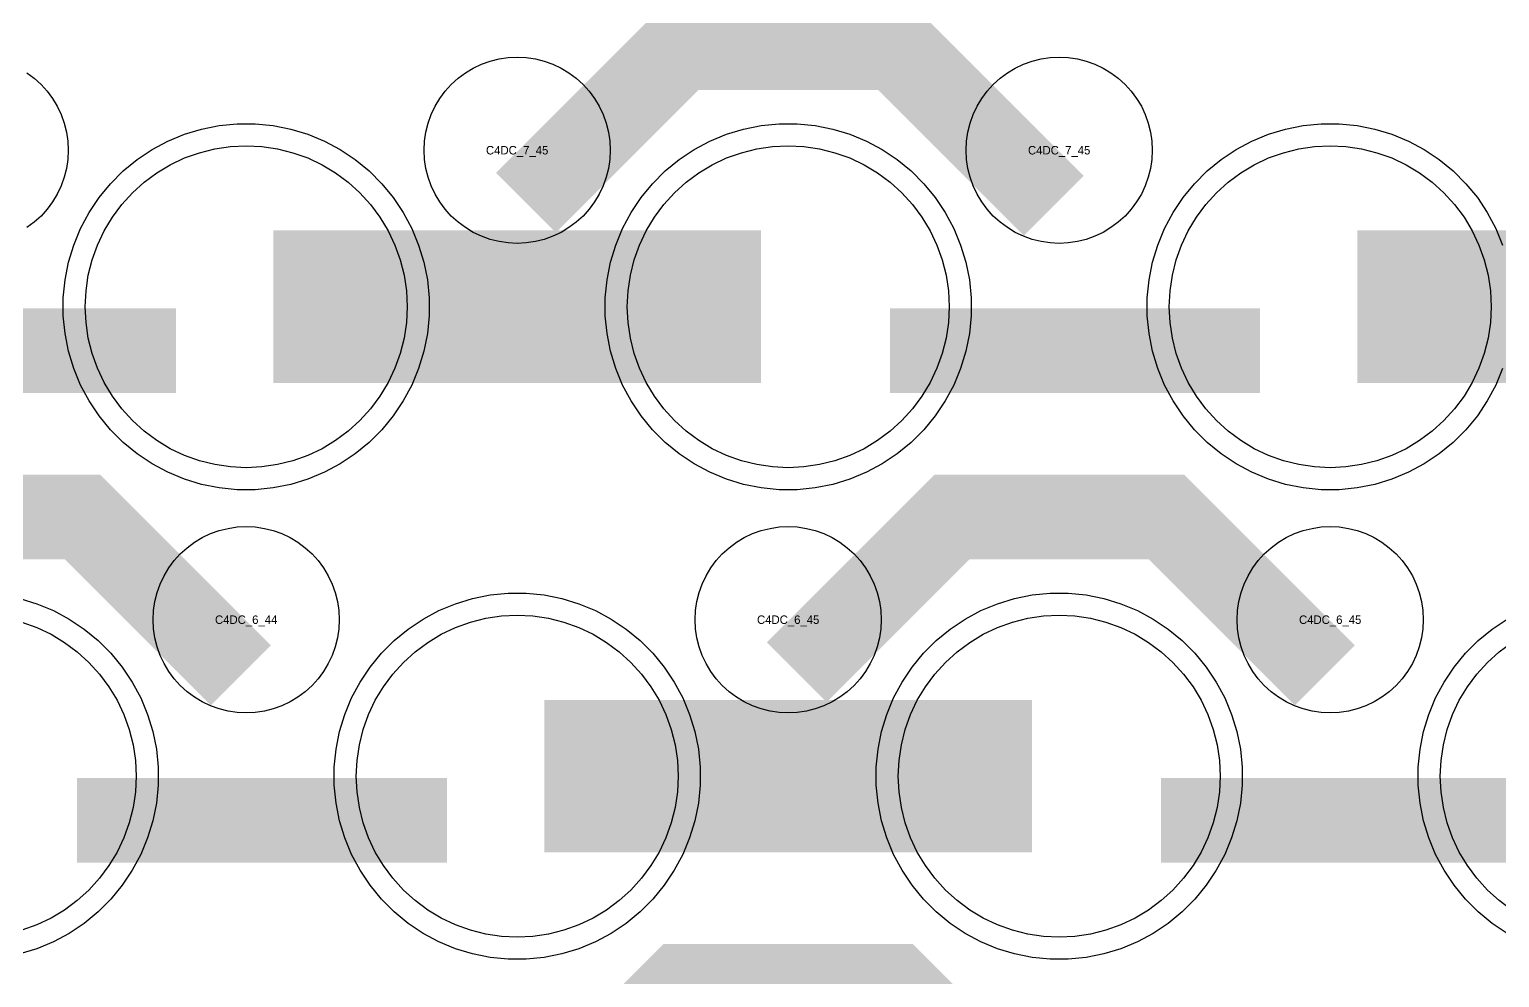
# Model space of a CAD drawing. Extents: x -11880 to 11880, y -14992 to 14992.
# Drawn here: x 2256 to 2690, y -14067.6 to -13787.8 of the extents above; entities that cross this region are included whole.
import ezdxf
from ezdxf.enums import TextEntityAlignment as Align

# ---------------------------------------------------------------- set-up
doc = ezdxf.new("R2010")
doc.units = 0
doc.header["$MEASUREMENT"] = 0
for name, color, linetype in [('GDS_775_DT_237', 138, 'CONTINUOUS'), ('RDL1_FS', 34, 'CONTINUOUS'), ('RDL_BS', 160, 'CONTINUOUS')]:
    doc.layers.add(name, color=color, linetype=linetype)

msp = doc.modelspace()

# ---------------------------------------------------------------- linework, layer by layer
at = {"layer": 'RDL1_FS', "color": 241, "true_color": 0xf7abae}
for points in [[(2320, -13917.124), (2315.343, -13916.895), (2310.732, -13916.211), (2306.209, -13915.079), (2301.819, -13913.507), (2297.605, -13911.515), (2293.605, -13909.117), (2289.86, -13906.339), (2286.406, -13903.209), (2283.276, -13899.755), (2280.498, -13896.01), (2278.1, -13892.01), (2276.108, -13887.796), (2274.536, -13883.406), (2273.404, -13878.883), (2272.72, -13874.272), (2272.491, -13869.615), (2272.72, -13864.958), (2273.404, -13860.347), (2274.536, -13855.824), (2276.108, -13851.434), (2278.1, -13847.22), (2280.498, -13843.22), (2283.276, -13839.475), (2286.406, -13836.021), (2289.86, -13832.891), (2293.605, -13830.113), (2297.605, -13827.715), (2301.819, -13825.723), (2306.209, -13824.151), (2310.732, -13823.019), (2315.343, -13822.335), (2320, -13822.106), (2324.657, -13822.335), (2329.268, -13823.019), (2333.791, -13824.151), (2338.181, -13825.723), (2342.395, -13827.715), (2346.395, -13830.113), (2350.14, -13832.891), (2353.594, -13836.021), (2356.724, -13839.475), (2359.502, -13843.22), (2361.9, -13847.22), (2363.892, -13851.434), (2365.464, -13855.824), (2366.596, -13860.347), (2367.28, -13864.958), (2367.509, -13869.615), (2367.28, -13874.272), (2366.596, -13878.883), (2365.464, -13883.406), (2363.892, -13887.796), (2361.9, -13892.01), (2359.502, -13896.01), (2356.724, -13899.755), (2353.594, -13903.209), (2350.14, -13906.339), (2346.395, -13909.117), (2342.395, -13911.515), (2338.181, -13913.507), (2333.791, -13915.079), (2329.268, -13916.211), (2324.657, -13916.895)], [(2480, -13917.124), (2475.343, -13916.895), (2470.732, -13916.211), (2466.209, -13915.079), (2461.819, -13913.507), (2457.605, -13911.515), (2453.605, -13909.117), (2449.86, -13906.339), (2446.406, -13903.209), (2443.276, -13899.755), (2440.498, -13896.01), (2438.1, -13892.01), (2436.108, -13887.796), (2434.536, -13883.406), (2433.404, -13878.883), (2432.72, -13874.272), (2432.491, -13869.615), (2432.72, -13864.958), (2433.404, -13860.347), (2434.536, -13855.824), (2436.108, -13851.434), (2438.1, -13847.22), (2440.498, -13843.22), (2443.276, -13839.475), (2446.406, -13836.021), (2449.86, -13832.891), (2453.605, -13830.113), (2457.605, -13827.715), (2461.819, -13825.723), (2466.209, -13824.151), (2470.732, -13823.019), (2475.343, -13822.335), (2480, -13822.106), (2484.657, -13822.335), (2489.268, -13823.019), (2493.791, -13824.151), (2498.181, -13825.723), (2502.395, -13827.715), (2506.395, -13830.113), (2510.14, -13832.891), (2513.594, -13836.021), (2516.724, -13839.475), (2519.502, -13843.22), (2521.9, -13847.22), (2523.892, -13851.434), (2525.464, -13855.824), (2526.596, -13860.347), (2527.28, -13864.958), (2527.509, -13869.615), (2527.28, -13874.272), (2526.596, -13878.883), (2525.464, -13883.406), (2523.892, -13887.796), (2521.9, -13892.01), (2519.502, -13896.01), (2516.724, -13899.755), (2513.594, -13903.209), (2510.14, -13906.339), (2506.395, -13909.117), (2502.395, -13911.515), (2498.181, -13913.507), (2493.791, -13915.079), (2489.268, -13916.211), (2484.657, -13916.895)], [(2640, -13917.124), (2635.343, -13916.895), (2630.732, -13916.211), (2626.209, -13915.079), (2621.819, -13913.507), (2617.605, -13911.515), (2613.605, -13909.117), (2609.86, -13906.339), (2606.406, -13903.209), (2603.276, -13899.755), (2600.498, -13896.01), (2598.1, -13892.01), (2596.108, -13887.796), (2594.536, -13883.406), (2593.404, -13878.883), (2592.72, -13874.272), (2592.491, -13869.615), (2592.72, -13864.958), (2593.404, -13860.347), (2594.536, -13855.824), (2596.108, -13851.434), (2598.1, -13847.22), (2600.498, -13843.22), (2603.276, -13839.475), (2606.406, -13836.021), (2609.86, -13832.891), (2613.605, -13830.113), (2617.605, -13827.715), (2621.819, -13825.723), (2626.209, -13824.151), (2630.732, -13823.019), (2635.343, -13822.335), (2640, -13822.106), (2644.657, -13822.335), (2649.268, -13823.019), (2653.791, -13824.151), (2658.181, -13825.723), (2662.395, -13827.715), (2666.395, -13830.113), (2670.14, -13832.891), (2673.594, -13836.021), (2676.724, -13839.475), (2679.502, -13843.22), (2681.9, -13847.22), (2683.892, -13851.434), (2685.464, -13855.824), (2686.596, -13860.347), (2687.28, -13864.958), (2687.509, -13869.615), (2687.28, -13874.272), (2686.596, -13878.883), (2685.464, -13883.406), (2683.892, -13887.796), (2681.9, -13892.01), (2679.502, -13896.01), (2676.724, -13899.755), (2673.594, -13903.209), (2670.14, -13906.339), (2666.395, -13909.117), (2662.395, -13911.515), (2658.181, -13913.507), (2653.791, -13915.079), (2649.268, -13916.211), (2644.657, -13916.895)], [(2400, -14055.689), (2395.343, -14055.46), (2390.732, -14054.776), (2386.209, -14053.644), (2381.819, -14052.072), (2377.605, -14050.08), (2373.605, -14047.682), (2369.86, -14044.904), (2366.406, -14041.774), (2363.276, -14038.32), (2360.498, -14034.575), (2358.1, -14030.575), (2356.108, -14026.361), (2354.536, -14021.971), (2353.404, -14017.448), (2352.72, -14012.837), (2352.491, -14008.18), (2352.72, -14003.523), (2353.404, -13998.912), (2354.536, -13994.389), (2356.108, -13989.999), (2358.1, -13985.785), (2360.498, -13981.785), (2363.276, -13978.04), (2366.406, -13974.586), (2369.86, -13971.456), (2373.605, -13968.678), (2377.605, -13966.28), (2381.819, -13964.288), (2386.209, -13962.716), (2390.732, -13961.584), (2395.343, -13960.9), (2400, -13960.671), (2404.657, -13960.9), (2409.268, -13961.584), (2413.791, -13962.716), (2418.181, -13964.288), (2422.395, -13966.28), (2426.395, -13968.678), (2430.14, -13971.456), (2433.594, -13974.586), (2436.724, -13978.04), (2439.502, -13981.785), (2441.9, -13985.785), (2443.892, -13989.999), (2445.464, -13994.389), (2446.596, -13998.912), (2447.28, -14003.523), (2447.509, -14008.18), (2447.28, -14012.837), (2446.596, -14017.448), (2445.464, -14021.971), (2443.892, -14026.361), (2441.9, -14030.575), (2439.502, -14034.575), (2436.724, -14038.32), (2433.594, -14041.774), (2430.14, -14044.904), (2426.395, -14047.682), (2422.395, -14050.08), (2418.181, -14052.072), (2413.791, -14053.644), (2409.268, -14054.776), (2404.657, -14055.46)], [(2560, -14055.689), (2555.343, -14055.46), (2550.732, -14054.776), (2546.209, -14053.644), (2541.819, -14052.072), (2537.605, -14050.08), (2533.605, -14047.682), (2529.86, -14044.904), (2526.406, -14041.774), (2523.276, -14038.32), (2520.498, -14034.575), (2518.1, -14030.575), (2516.108, -14026.361), (2514.536, -14021.971), (2513.404, -14017.448), (2512.72, -14012.837), (2512.491, -14008.18), (2512.72, -14003.523), (2513.404, -13998.912), (2514.536, -13994.389), (2516.108, -13989.999), (2518.1, -13985.785), (2520.498, -13981.785), (2523.276, -13978.04), (2526.406, -13974.586), (2529.86, -13971.456), (2533.605, -13968.678), (2537.605, -13966.28), (2541.819, -13964.288), (2546.209, -13962.716), (2550.732, -13961.584), (2555.343, -13960.9), (2560, -13960.671), (2564.657, -13960.9), (2569.268, -13961.584), (2573.791, -13962.716), (2578.181, -13964.288), (2582.395, -13966.28), (2586.395, -13968.678), (2590.14, -13971.456), (2593.594, -13974.586), (2596.724, -13978.04), (2599.502, -13981.785), (2601.9, -13985.785), (2603.892, -13989.999), (2605.464, -13994.389), (2606.596, -13998.912), (2607.28, -14003.523), (2607.509, -14008.18), (2607.28, -14012.837), (2606.596, -14017.448), (2605.464, -14021.971), (2603.892, -14026.361), (2601.9, -14030.575), (2599.502, -14034.575), (2596.724, -14038.32), (2593.594, -14041.774), (2590.14, -14044.904), (2586.395, -14047.682), (2582.395, -14050.08), (2578.181, -14052.072), (2573.791, -14053.644), (2569.268, -14054.776), (2564.657, -14055.46)]]:
    msp.add_lwpolyline(points, close=True, dxfattribs=at)
for points in [[(2328.002, -13869.615, 45, 45, 0), (2400.002, -13869.615, 45, 45, 0)], [(2400.002, -13869.615, 45, 45, 0), (2472.002, -13869.615, 45, 45, 0)], [(2648.002, -13869.615, 45, 45, 0), (2720.002, -13869.615, 45, 45, 0)], [(2408.002, -14008.18, 45, 45, 0), (2480.002, -14008.18, 45, 45, 0)], [(2480.002, -14008.18, 45, 45, 0), (2552.002, -14008.18, 45, 45, 0)]]:
    msp.add_lwpolyline(points, format="xyseb", dxfattribs=at)
for points in [[(2253.791, -13962.716), (2258.181, -13964.288), (2262.395, -13966.28), (2266.395, -13968.678), (2270.14, -13971.456), (2273.594, -13974.586), (2276.724, -13978.04), (2279.502, -13981.785), (2281.9, -13985.785), (2283.892, -13989.999), (2285.464, -13994.389), (2286.596, -13998.912), (2287.28, -14003.523), (2287.509, -14008.18), (2287.28, -14012.837), (2286.596, -14017.448), (2285.464, -14021.971), (2283.892, -14026.361), (2281.9, -14030.575), (2279.502, -14034.575), (2276.724, -14038.32), (2273.594, -14041.774), (2270.14, -14044.904), (2266.395, -14047.682), (2262.395, -14050.08), (2258.181, -14052.072), (2253.791, -14053.644)], [(2693.605, -14047.682), (2689.86, -14044.904), (2686.406, -14041.774), (2683.276, -14038.32), (2680.498, -14034.575), (2678.1, -14030.575), (2676.108, -14026.361), (2674.536, -14021.971), (2673.404, -14017.448), (2672.72, -14012.837), (2672.491, -14008.18), (2672.72, -14003.523), (2673.404, -13998.912), (2674.536, -13994.389), (2676.108, -13989.999), (2678.1, -13985.785), (2680.498, -13981.785), (2683.276, -13978.04), (2686.406, -13974.586), (2689.86, -13971.456), (2693.605, -13968.678)]]:
    msp.add_lwpolyline(points, dxfattribs=at)
at = {"layer": 'RDL_BS'}
for points in [[(2402.562, -13838.929, 25, 25, 0), (2448.377, -13793.114, 25, 25, 0), (2481.93, -13793.114, 25, 25, 0)], [(2558.401, -13839.828, 25, 25, 0), (2511.687, -13793.114, 25, 25, 0), (2481.929, -13793.114, 25, 25, 0)], [(2318.401, -13978.393, 25, 25, 0), (2271.687, -13931.679, 25, 25, 0), (2241.929, -13931.679, 25, 25, 0)], [(2482.562, -13977.494, 25, 25, 0), (2528.377, -13931.679, 25, 25, 0), (2561.93, -13931.679, 25, 25, 0)], [(2638.401, -13978.393, 25, 25, 0), (2591.687, -13931.679, 25, 25, 0), (2561.929, -13931.679, 25, 25, 0)], [(2402.562, -14116.059, 25, 25, 0), (2448.377, -14070.244, 25, 25, 0), (2481.93, -14070.244, 25, 25, 0)], [(2558.401, -14116.958, 25, 25, 0), (2511.687, -14070.244, 25, 25, 0), (2481.929, -14070.244, 25, 25, 0)]]:
    msp.add_lwpolyline(points, format="xyseb", dxfattribs=at)
for points in [[(2400, -13850.921), (2397.307, -13850.789), (2394.635, -13850.393), (2392.016, -13849.736), (2389.481, -13848.829), (2387.044, -13847.677), (2384.72, -13846.284), (2382.557, -13844.681), (2380.558, -13842.869), (2378.746, -13840.87), (2377.143, -13838.707), (2375.75, -13836.383), (2374.598, -13833.946), (2373.691, -13831.411), (2373.034, -13828.792), (2372.638, -13826.12), (2372.506, -13823.427), (2372.638, -13820.734), (2373.034, -13818.062), (2373.691, -13815.443), (2374.598, -13812.908), (2375.75, -13810.471), (2377.143, -13808.147), (2378.746, -13805.984), (2380.558, -13803.985), (2382.557, -13802.173), (2384.72, -13800.57), (2387.044, -13799.177), (2389.481, -13798.025), (2392.016, -13797.118), (2394.635, -13796.461), (2397.307, -13796.065), (2400, -13795.933), (2402.693, -13796.065), (2405.365, -13796.461), (2407.984, -13797.118), (2410.519, -13798.025), (2412.956, -13799.177), (2415.28, -13800.57), (2417.443, -13802.173), (2419.442, -13803.985), (2421.254, -13805.984), (2422.857, -13808.147), (2424.25, -13810.471), (2425.402, -13812.908), (2426.309, -13815.443), (2426.966, -13818.062), (2427.362, -13820.734), (2427.494, -13823.427), (2427.362, -13826.12), (2426.966, -13828.792), (2426.309, -13831.411), (2425.402, -13833.946), (2424.25, -13836.383), (2422.857, -13838.707), (2421.254, -13840.87), (2419.442, -13842.869), (2417.443, -13844.681), (2415.28, -13846.284), (2412.956, -13847.677), (2410.519, -13848.829), (2407.984, -13849.736), (2405.365, -13850.393), (2402.693, -13850.789)], [(2560, -13850.921), (2557.307, -13850.789), (2554.635, -13850.393), (2552.016, -13849.736), (2549.481, -13848.829), (2547.044, -13847.677), (2544.72, -13846.284), (2542.557, -13844.681), (2540.558, -13842.869), (2538.746, -13840.87), (2537.143, -13838.707), (2535.75, -13836.383), (2534.598, -13833.946), (2533.691, -13831.411), (2533.034, -13828.792), (2532.638, -13826.12), (2532.506, -13823.427), (2532.638, -13820.734), (2533.034, -13818.062), (2533.691, -13815.443), (2534.598, -13812.908), (2535.75, -13810.471), (2537.143, -13808.147), (2538.746, -13805.984), (2540.558, -13803.985), (2542.557, -13802.173), (2544.72, -13800.57), (2547.044, -13799.177), (2549.481, -13798.025), (2552.016, -13797.118), (2554.635, -13796.461), (2557.307, -13796.065), (2560, -13795.933), (2562.693, -13796.065), (2565.365, -13796.461), (2567.984, -13797.118), (2570.519, -13798.025), (2572.956, -13799.177), (2575.28, -13800.57), (2577.443, -13802.173), (2579.442, -13803.985), (2581.254, -13805.984), (2582.857, -13808.147), (2584.25, -13810.471), (2585.402, -13812.908), (2586.309, -13815.443), (2586.966, -13818.062), (2587.362, -13820.734), (2587.494, -13823.427), (2587.362, -13826.12), (2586.966, -13828.792), (2586.309, -13831.411), (2585.402, -13833.946), (2584.25, -13836.383), (2582.857, -13838.707), (2581.254, -13840.87), (2579.442, -13842.869), (2577.443, -13844.681), (2575.28, -13846.284), (2572.956, -13847.677), (2570.519, -13848.829), (2567.984, -13849.736), (2565.365, -13850.393), (2562.693, -13850.789)], [(2320, -13989.486), (2317.307, -13989.354), (2314.635, -13988.958), (2312.016, -13988.301), (2309.481, -13987.394), (2307.044, -13986.242), (2304.72, -13984.849), (2302.557, -13983.246), (2300.558, -13981.434), (2298.746, -13979.435), (2297.143, -13977.272), (2295.75, -13974.948), (2294.598, -13972.511), (2293.691, -13969.976), (2293.034, -13967.357), (2292.638, -13964.685), (2292.506, -13961.992), (2292.638, -13959.299), (2293.034, -13956.627), (2293.691, -13954.008), (2294.598, -13951.473), (2295.75, -13949.036), (2297.143, -13946.712), (2298.746, -13944.549), (2300.558, -13942.55), (2302.557, -13940.738), (2304.72, -13939.135), (2307.044, -13937.742), (2309.481, -13936.59), (2312.016, -13935.683), (2314.635, -13935.026), (2317.307, -13934.63), (2320, -13934.498), (2322.693, -13934.63), (2325.365, -13935.026), (2327.984, -13935.683), (2330.519, -13936.59), (2332.956, -13937.742), (2335.28, -13939.135), (2337.443, -13940.738), (2339.442, -13942.55), (2341.254, -13944.549), (2342.857, -13946.712), (2344.25, -13949.036), (2345.402, -13951.473), (2346.309, -13954.008), (2346.966, -13956.627), (2347.362, -13959.299), (2347.494, -13961.992), (2347.362, -13964.685), (2346.966, -13967.357), (2346.309, -13969.976), (2345.402, -13972.511), (2344.25, -13974.948), (2342.857, -13977.272), (2341.254, -13979.435), (2339.442, -13981.434), (2337.443, -13983.246), (2335.28, -13984.849), (2332.956, -13986.242), (2330.519, -13987.394), (2327.984, -13988.301), (2325.365, -13988.958), (2322.693, -13989.354)], [(2480, -13989.486), (2477.307, -13989.354), (2474.635, -13988.958), (2472.016, -13988.301), (2469.481, -13987.394), (2467.044, -13986.242), (2464.72, -13984.849), (2462.557, -13983.246), (2460.558, -13981.434), (2458.746, -13979.435), (2457.143, -13977.272), (2455.75, -13974.948), (2454.598, -13972.511), (2453.691, -13969.976), (2453.034, -13967.357), (2452.638, -13964.685), (2452.506, -13961.992), (2452.638, -13959.299), (2453.034, -13956.627), (2453.691, -13954.008), (2454.598, -13951.473), (2455.75, -13949.036), (2457.143, -13946.712), (2458.746, -13944.549), (2460.558, -13942.55), (2462.557, -13940.738), (2464.72, -13939.135), (2467.044, -13937.742), (2469.481, -13936.59), (2472.016, -13935.683), (2474.635, -13935.026), (2477.307, -13934.63), (2480, -13934.498), (2482.693, -13934.63), (2485.365, -13935.026), (2487.984, -13935.683), (2490.519, -13936.59), (2492.956, -13937.742), (2495.28, -13939.135), (2497.443, -13940.738), (2499.442, -13942.55), (2501.254, -13944.549), (2502.857, -13946.712), (2504.25, -13949.036), (2505.402, -13951.473), (2506.309, -13954.008), (2506.966, -13956.627), (2507.362, -13959.299), (2507.494, -13961.992), (2507.362, -13964.685), (2506.966, -13967.357), (2506.309, -13969.976), (2505.402, -13972.511), (2504.25, -13974.948), (2502.857, -13977.272), (2501.254, -13979.435), (2499.442, -13981.434), (2497.443, -13983.246), (2495.28, -13984.849), (2492.956, -13986.242), (2490.519, -13987.394), (2487.984, -13988.301), (2485.365, -13988.958), (2482.693, -13989.354)], [(2640, -13989.486), (2637.307, -13989.354), (2634.635, -13988.958), (2632.016, -13988.301), (2629.481, -13987.394), (2627.044, -13986.242), (2624.72, -13984.849), (2622.557, -13983.246), (2620.558, -13981.434), (2618.746, -13979.435), (2617.143, -13977.272), (2615.75, -13974.948), (2614.598, -13972.511), (2613.691, -13969.976), (2613.034, -13967.357), (2612.638, -13964.685), (2612.506, -13961.992), (2612.638, -13959.299), (2613.034, -13956.627), (2613.691, -13954.008), (2614.598, -13951.473), (2615.75, -13949.036), (2617.143, -13946.712), (2618.746, -13944.549), (2620.558, -13942.55), (2622.557, -13940.738), (2624.72, -13939.135), (2627.044, -13937.742), (2629.481, -13936.59), (2632.016, -13935.683), (2634.635, -13935.026), (2637.307, -13934.63), (2640, -13934.498), (2642.693, -13934.63), (2645.365, -13935.026), (2647.984, -13935.683), (2650.519, -13936.59), (2652.956, -13937.742), (2655.28, -13939.135), (2657.443, -13940.738), (2659.442, -13942.55), (2661.254, -13944.549), (2662.857, -13946.712), (2664.25, -13949.036), (2665.402, -13951.473), (2666.309, -13954.008), (2666.966, -13956.627), (2667.362, -13959.299), (2667.494, -13961.992), (2667.362, -13964.685), (2666.966, -13967.357), (2666.309, -13969.976), (2665.402, -13972.511), (2664.25, -13974.948), (2662.857, -13977.272), (2661.254, -13979.435), (2659.442, -13981.434), (2657.443, -13983.246), (2655.28, -13984.849), (2652.956, -13986.242), (2650.519, -13987.394), (2647.984, -13988.301), (2645.365, -13988.958), (2642.693, -13989.354)]]:
    msp.add_lwpolyline(points, close=True, dxfattribs=at)
msp.add_lwpolyline([(2255.28, -13800.57), (2257.443, -13802.173), (2259.442, -13803.985), (2261.254, -13805.984), (2262.857, -13808.147), (2264.25, -13810.471), (2265.402, -13812.908), (2266.309, -13815.443), (2266.966, -13818.062), (2267.362, -13820.734), (2267.494, -13823.427), (2267.362, -13826.12), (2266.966, -13828.792), (2266.309, -13831.411), (2265.402, -13833.946), (2264.25, -13836.383), (2262.857, -13838.707), (2261.254, -13840.87), (2259.442, -13842.869), (2257.443, -13844.681), (2255.28, -13846.284)], dxfattribs=at)
at = {"layer": 'RDL_BS', "color": 241, "true_color": 0xf7abae}
for points in [[(2317.356, -13923.615), (2312.062, -13923.098), (2306.835, -13922.052), (2301.795, -13920.521), (2296.885, -13918.49), (2292.223, -13915.998), (2287.809, -13913.051), (2283.708, -13909.689), (2279.926, -13905.907), (2276.564, -13901.806), (2273.617, -13897.392), (2271.125, -13892.73), (2269.094, -13887.82), (2267.563, -13882.78), (2266.517, -13877.553), (2266, -13872.259), (2266, -13866.971), (2266.517, -13861.677), (2267.563, -13856.45), (2269.094, -13851.41), (2271.125, -13846.5), (2273.617, -13841.838), (2276.564, -13837.424), (2279.926, -13833.323), (2283.708, -13829.541), (2287.809, -13826.179), (2292.223, -13823.232), (2296.885, -13820.74), (2301.795, -13818.709), (2306.835, -13817.178), (2312.062, -13816.132), (2317.356, -13815.615), (2322.644, -13815.615), (2327.938, -13816.132), (2333.165, -13817.178), (2338.205, -13818.709), (2343.115, -13820.74), (2347.777, -13823.232), (2352.191, -13826.179), (2356.292, -13829.541), (2360.074, -13833.323), (2363.436, -13837.424), (2366.383, -13841.838), (2368.875, -13846.5), (2370.906, -13851.41), (2372.437, -13856.45), (2373.483, -13861.677), (2374, -13866.971), (2374, -13872.259), (2373.483, -13877.553), (2372.437, -13882.78), (2370.906, -13887.82), (2368.875, -13892.73), (2366.383, -13897.392), (2363.436, -13901.806), (2360.074, -13905.907), (2356.292, -13909.689), (2352.191, -13913.051), (2347.777, -13915.998), (2343.115, -13918.49), (2338.205, -13920.521), (2333.165, -13922.052), (2327.938, -13923.098), (2322.644, -13923.615)], [(2477.356, -13923.615), (2472.062, -13923.098), (2466.835, -13922.052), (2461.795, -13920.521), (2456.885, -13918.49), (2452.223, -13915.998), (2447.809, -13913.051), (2443.708, -13909.689), (2439.926, -13905.907), (2436.564, -13901.806), (2433.617, -13897.392), (2431.125, -13892.73), (2429.094, -13887.82), (2427.563, -13882.78), (2426.517, -13877.553), (2426, -13872.259), (2426, -13866.971), (2426.517, -13861.677), (2427.563, -13856.45), (2429.094, -13851.41), (2431.125, -13846.5), (2433.617, -13841.838), (2436.564, -13837.424), (2439.926, -13833.323), (2443.708, -13829.541), (2447.809, -13826.179), (2452.223, -13823.232), (2456.885, -13820.74), (2461.795, -13818.709), (2466.835, -13817.178), (2472.062, -13816.132), (2477.356, -13815.615), (2482.644, -13815.615), (2487.938, -13816.132), (2493.165, -13817.178), (2498.205, -13818.709), (2503.115, -13820.74), (2507.777, -13823.232), (2512.191, -13826.179), (2516.292, -13829.541), (2520.074, -13833.323), (2523.436, -13837.424), (2526.383, -13841.838), (2528.875, -13846.5), (2530.906, -13851.41), (2532.437, -13856.45), (2533.483, -13861.677), (2534, -13866.971), (2534, -13872.259), (2533.483, -13877.553), (2532.437, -13882.78), (2530.906, -13887.82), (2528.875, -13892.73), (2526.383, -13897.392), (2523.436, -13901.806), (2520.074, -13905.907), (2516.292, -13909.689), (2512.191, -13913.051), (2507.777, -13915.998), (2503.115, -13918.49), (2498.205, -13920.521), (2493.165, -13922.052), (2487.938, -13923.098), (2482.644, -13923.615)], [(2397.356, -14062.18), (2392.062, -14061.663), (2386.835, -14060.617), (2381.795, -14059.086), (2376.885, -14057.055), (2372.223, -14054.563), (2367.809, -14051.616), (2363.708, -14048.254), (2359.926, -14044.472), (2356.564, -14040.371), (2353.617, -14035.957), (2351.125, -14031.295), (2349.094, -14026.385), (2347.563, -14021.345), (2346.517, -14016.118), (2346, -14010.824), (2346, -14005.536), (2346.517, -14000.242), (2347.563, -13995.015), (2349.094, -13989.975), (2351.125, -13985.065), (2353.617, -13980.403), (2356.564, -13975.989), (2359.926, -13971.888), (2363.708, -13968.106), (2367.809, -13964.744), (2372.223, -13961.797), (2376.885, -13959.305), (2381.795, -13957.274), (2386.835, -13955.743), (2392.062, -13954.697), (2397.356, -13954.18), (2402.644, -13954.18), (2407.938, -13954.697), (2413.165, -13955.743), (2418.205, -13957.274), (2423.115, -13959.305), (2427.777, -13961.797), (2432.191, -13964.744), (2436.292, -13968.106), (2440.074, -13971.888), (2443.436, -13975.989), (2446.383, -13980.403), (2448.875, -13985.065), (2450.906, -13989.975), (2452.437, -13995.015), (2453.483, -14000.242), (2454, -14005.536), (2454, -14010.824), (2453.483, -14016.118), (2452.437, -14021.345), (2450.906, -14026.385), (2448.875, -14031.295), (2446.383, -14035.957), (2443.436, -14040.371), (2440.074, -14044.472), (2436.292, -14048.254), (2432.191, -14051.616), (2427.777, -14054.563), (2423.115, -14057.055), (2418.205, -14059.086), (2413.165, -14060.617), (2407.938, -14061.663), (2402.644, -14062.18)], [(2557.356, -14062.18), (2552.062, -14061.663), (2546.835, -14060.617), (2541.795, -14059.086), (2536.885, -14057.055), (2532.223, -14054.563), (2527.809, -14051.616), (2523.708, -14048.254), (2519.926, -14044.472), (2516.564, -14040.371), (2513.617, -14035.957), (2511.125, -14031.295), (2509.094, -14026.385), (2507.563, -14021.345), (2506.517, -14016.118), (2506, -14010.824), (2506, -14005.536), (2506.517, -14000.242), (2507.563, -13995.015), (2509.094, -13989.975), (2511.125, -13985.065), (2513.617, -13980.403), (2516.564, -13975.989), (2519.926, -13971.888), (2523.708, -13968.106), (2527.809, -13964.744), (2532.223, -13961.797), (2536.885, -13959.305), (2541.795, -13957.274), (2546.835, -13955.743), (2552.062, -13954.697), (2557.356, -13954.18), (2562.644, -13954.18), (2567.938, -13954.697), (2573.165, -13955.743), (2578.205, -13957.274), (2583.115, -13959.305), (2587.777, -13961.797), (2592.191, -13964.744), (2596.292, -13968.106), (2600.074, -13971.888), (2603.436, -13975.989), (2606.383, -13980.403), (2608.875, -13985.065), (2610.906, -13989.975), (2612.437, -13995.015), (2613.483, -14000.242), (2614, -14005.536), (2614, -14010.824), (2613.483, -14016.118), (2612.437, -14021.345), (2610.906, -14026.385), (2608.875, -14031.295), (2606.383, -14035.957), (2603.436, -14040.371), (2600.074, -14044.472), (2596.292, -14048.254), (2592.191, -14051.616), (2587.777, -14054.563), (2583.115, -14057.055), (2578.205, -14059.086), (2573.165, -14060.617), (2567.938, -14061.663), (2562.644, -14062.18)]]:
    msp.add_lwpolyline(points, close=True, dxfattribs=at)
for points in [[(2690.906, -13887.82), (2688.875, -13892.73), (2686.383, -13897.392), (2683.436, -13901.806), (2680.074, -13905.907), (2676.292, -13909.689), (2672.191, -13913.051), (2667.777, -13915.998), (2663.115, -13918.49), (2658.205, -13920.521), (2653.165, -13922.052), (2647.938, -13923.098), (2642.644, -13923.615), (2637.356, -13923.615), (2632.062, -13923.098), (2626.835, -13922.052), (2621.795, -13920.521), (2616.885, -13918.49), (2612.223, -13915.998), (2607.809, -13913.051), (2603.708, -13909.689), (2599.926, -13905.907), (2596.564, -13901.806), (2593.617, -13897.392), (2591.125, -13892.73), (2589.094, -13887.82), (2587.563, -13882.78), (2586.517, -13877.553), (2586, -13872.259), (2586, -13866.971), (2586.517, -13861.677), (2587.563, -13856.45), (2589.094, -13851.41), (2591.125, -13846.5), (2593.617, -13841.838), (2596.564, -13837.424), (2599.926, -13833.323), (2603.708, -13829.541), (2607.809, -13826.179), (2612.223, -13823.232), (2616.885, -13820.74), (2621.795, -13818.709), (2626.835, -13817.178), (2632.062, -13816.132), (2637.356, -13815.615), (2642.644, -13815.615), (2647.938, -13816.132), (2653.165, -13817.178), (2658.205, -13818.709), (2663.115, -13820.74), (2667.777, -13823.232), (2672.191, -13826.179), (2676.292, -13829.541), (2680.074, -13833.323), (2683.436, -13837.424), (2686.383, -13841.838), (2688.875, -13846.5), (2690.906, -13851.41)], [(2253.165, -13955.743), (2258.205, -13957.274), (2263.115, -13959.305), (2267.777, -13961.797), (2272.191, -13964.744), (2276.292, -13968.106), (2280.074, -13971.888), (2283.436, -13975.989), (2286.383, -13980.403), (2288.875, -13985.065), (2290.906, -13989.975), (2292.437, -13995.015), (2293.483, -14000.242), (2294, -14005.536), (2294, -14010.824), (2293.483, -14016.118), (2292.437, -14021.345), (2290.906, -14026.385), (2288.875, -14031.295), (2286.383, -14035.957), (2283.436, -14040.371), (2280.074, -14044.472), (2276.292, -14048.254), (2272.191, -14051.616), (2267.777, -14054.563), (2263.115, -14057.055), (2258.205, -14059.086), (2253.165, -14060.617)], [(2692.223, -14054.563), (2687.809, -14051.616), (2683.708, -14048.254), (2679.926, -14044.472), (2676.564, -14040.371), (2673.617, -14035.957), (2671.125, -14031.295), (2669.094, -14026.385), (2667.563, -14021.345), (2666.517, -14016.118), (2666, -14010.824), (2666, -14005.536), (2666.517, -14000.242), (2667.563, -13995.015), (2669.094, -13989.975), (2671.125, -13985.065), (2673.617, -13980.403), (2676.564, -13975.989), (2679.926, -13971.888), (2683.708, -13968.106), (2687.809, -13964.744), (2692.223, -13961.797)]]:
    msp.add_lwpolyline(points, dxfattribs=at)
for points in [[(2190.016, -13882.628, 25, 25, 0), (2299.281, -13882.628, 25, 25, 0)], [(2510.016, -13882.628, 25, 25, 0), (2619.281, -13882.628, 25, 25, 0)], [(2270.016, -14021.193, 25, 25, 0), (2379.281, -14021.193, 25, 25, 0)], [(2590.016, -14021.193, 25, 25, 0), (2699.281, -14021.193, 25, 25, 0)]]:
    msp.add_lwpolyline(points, format="xyseb", dxfattribs=at)

# ---------------------------------------------------------------- texts
at = {"layer": 'GDS_775_DT_237'}
for s, p in [('C4DC_7_45', (2400, -13823.427)), ('C4DC_7_45', (2400, -13823.427)), ('C4DC_7_45', (2560, -13823.427)), ('C4DC_7_45', (2560, -13823.427)), ('C4DC_6_44', (2320, -13961.992)), ('C4DC_6_44', (2320, -13961.992)), ('C4DC_6_45', (2480, -13961.992)), ('C4DC_6_45', (2480, -13961.992)), ('C4DC_6_45', (2640, -13961.992)), ('C4DC_6_45', (2640, -13961.992))]:
    msp.add_text(s, height=2.5, dxfattribs=at).set_placement(p, align=Align.MIDDLE_CENTER)

doc.saveas('drawing.dxf')
